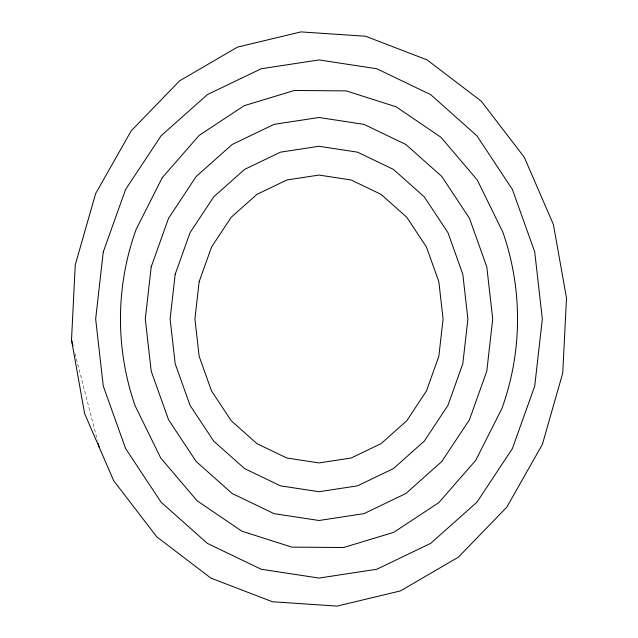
<?xml version="1.0" encoding="UTF-8"?>
<svg xmlns="http://www.w3.org/2000/svg" width="638" height="638" viewBox="0 0 638 638"><rect width="100%" height="100%" fill="white"/><g stroke="black" fill="none" stroke-linecap="round" stroke-linejoin="round"><path stroke-width="0.48" stroke-dasharray="3.19 2.39" d="M74.957 353.364L97.423 440.435"/><path stroke-width="0.96" d="M71.504 339.966L75.252 264.945L95.62 193.609L131.213 130.814L179.597 80.843L237.488 47.108L300.929 31.9L365.598 36.254L427.101 59.884L481.227 101.163L524.308 157.291L553.385 224.44L566.496 298.034L562.748 373.055L542.38 444.391L506.787 507.186L458.403 557.157L400.512 590.892L337.071 606.1L272.402 601.746L210.899 578.116L156.773 536.837L113.692 480.709L84.615 413.56L71.504 339.966L72.979 345.708M98.164 443.306L99.153 447.134M103.268 251.946L95.66 319L103.268 386.054L125.582 448.538L161.071 502.194L207.326 543.369L261.197 569.248L319 578.076L376.803 569.248L430.674 543.369L476.929 502.194L512.418 448.538L534.732 386.054L542.34 319L534.732 251.946L512.418 189.462L476.929 135.806L430.674 94.631L376.803 68.752L319 59.924L261.197 68.752L207.326 94.631L161.071 135.806L125.582 189.462L103.268 251.946M151.206 266.844L145.289 319L151.206 371.156L168.56 419.756L196.169 461.489L232.144 493.509L274.037 513.638L319 520.504L363.963 513.638L405.856 493.509L441.831 461.489L469.44 419.756L486.794 371.156L492.711 319L486.794 266.844L469.44 218.244L441.831 176.511L405.856 144.491L363.963 124.362L319 117.496L274.037 124.362L232.144 144.491L196.169 176.511L168.56 218.244L151.206 266.844M175.179 274.3L170.107 319L175.179 363.7L190.052 405.361L213.714 441.129L244.553 468.579L280.465 485.837L319 491.723L357.535 485.837L393.447 468.579L424.286 441.129L447.948 405.361L462.821 363.7L467.893 319L462.821 274.3L447.948 232.639L424.286 196.871L393.447 169.421L357.535 152.163L319 146.277L280.465 152.163L244.553 169.421L213.714 196.871L190.052 232.639L175.179 274.3M199.152 281.749L194.917 319L199.152 356.251L211.545 390.966L231.259 420.777L256.962 443.649L286.885 458.028L319 462.933L351.115 458.028L381.038 443.649L406.741 420.777L426.455 390.966L438.848 356.251L443.083 319L438.848 281.749L426.455 247.034L406.741 217.223L381.038 194.351L351.115 179.972L319 175.067L286.885 179.972L256.962 194.351L231.259 217.223L211.545 247.034L199.152 281.749M162.291 177.619L136.085 229.481A264.244 264.244 0 0 0 135.104 405.736L160.712 457.996L197.118 500.782L241.834 531.183L291.805 547.117L343.627 547.516L393.774 532.331L438.824 502.616L475.709 460.381L501.915 408.519A264.244 264.244 0 0 0 502.896 232.264L477.288 180.004L440.882 137.218L396.166 106.817L346.195 90.883L294.373 90.484L244.226 105.669L199.176 135.384L162.291 177.619"/></g></svg>
